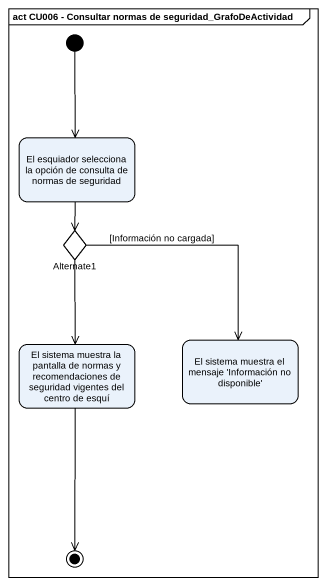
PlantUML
@startuml
mainframe act CU006 - Consultar normas de seguridad_GrafoDeActividad
hide empty description
state "El esquiador selecciona la opción de consulta de normas de seguridad" as El_esquiador_selecciona_la
state Alternate1 <<choice>>
state "El sistema muestra la pantalla de normas y recomendaciones de seguridad vigentes del centro de esquí" as El_sistema_muestra_la
state "El sistema muestra el mensaje 'Información no disponible'" as El_sistema_muestra_el
[*] --> El_esquiador_selecciona_la
El_esquiador_selecciona_la --> Alternate1
Alternate1 --> El_sistema_muestra_la
Alternate1 --> El_sistema_muestra_el : [Información no cargada]
El_sistema_muestra_la --> [*]
@enduml
